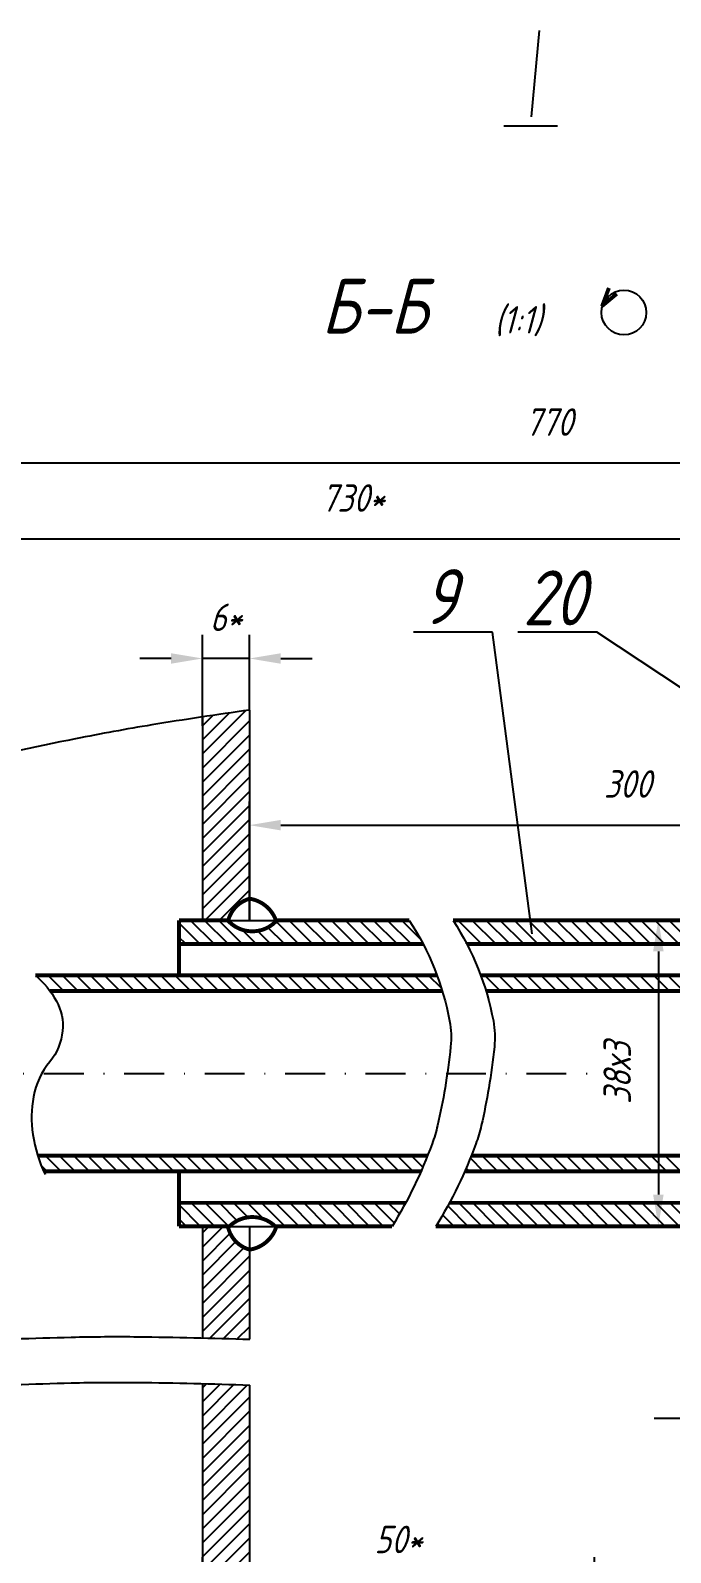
# Model space of a CAD drawing. Extents: x 604 to 1882, y 746 to 1340.
# Drawn here: x 712.9 to 794.5, y 843.7 to 1037.7 of the extents above; entities that cross this region are included whole.
import ezdxf
from ezdxf.enums import TextEntityAlignment as Align

# ---------------------------------------------------------------- set-up
doc = ezdxf.new("R2010")
doc.units = 0
doc.header["$LTSCALE"] = 0.4
doc.header["$MEASUREMENT"] = 0
doc.linetypes.add('DASHDOT', pattern=[25.4, 12.7, -6.35, 0, -6.35])
doc.layers.get('0').update_dxf_attribs({"linetype": 'CONTINUOUS'})
doc.layers.get('DEFPOINTS').update_dxf_attribs({"linetype": 'CONTINUOUS'})
doc.styles.add('ROMANC', font='romanc', dxfattribs={"width": 0.8, "oblique": 15, "height": 3.5})
doc.dimstyles.get("Standard").update_dxf_attribs({"dimtxt": 0.18, "dimasz": 0.18, "dimexe": 0.18, "dimexo": 0.0625, "dimgap": 0.09, "dimtad": 0, "dimtih": 1, "dimtoh": 1, "dimdec": 4, "dimzin": 0, "dimtxsty": 'STANDARD', "dimcen": 0.09, "dimazin": 3, "dimtfac": 1, "dimtdec": 4, "dimtofl": 0, "dimtmove": 0, "dimatfit": 3, "dimtolj": 1, "dimtzin": 0})

# ---------------------------------------------------------------- blocks, each defined once
blk = doc.blocks.new('*X19')
at = {"color": 0}
for p, q in [((1002.79, 936.34), (1008.32, 941.86)), ((1002.79, 938.13), (1006.23, 941.57)), ((1002.79, 939.93), (1004.12, 941.26)), ((1002.79, 934.54), (1008.79, 940.54)), ((1002.79, 932.74), (1008.79, 938.74)), ((1002.79, 930.95), (1008.79, 936.95)), ((1002.79, 929.15), (1008.79, 935.15)), ((1002.79, 927.36), (1008.79, 933.36)), ((1002.79, 925.56), (1008.79, 931.56)), ((1002.79, 923.76), (1008.79, 929.76)), ((1002.79, 921.97), (1008.79, 927.97)), ((1002.79, 920.17), (1008.79, 926.17)), ((1002.79, 918.38), (1008.79, 924.38)), ((1002.79, 916.58), (1008.79, 922.58)), ((1003.12, 915.11), (1008.79, 920.78)), ((1004.91, 915.11), (1008.79, 918.99)), ((1002.79, 875.27), (1003.63, 876.11)), ((1002.79, 873.47), (1005.43, 876.11)), ((1002.79, 871.68), (1006.33, 875.22)), ((1002.79, 869.88), (1007.07, 874.16)), ((1002.79, 868.09), (1008.11, 873.41)), ((1002.79, 866.29), (1008.79, 872.29)), ((1002.79, 864.49), (1008.79, 870.49)), ((1002.79, 862.7), (1008.79, 868.7)), ((1003.75, 861.86), (1008.79, 866.9)), ((1005.5, 861.81), (1008.79, 865.11)), ((1007.24, 861.76), (1008.79, 863.31)), ((1002.79, 855.51), (1003.32, 856.04)), ((1002.79, 853.72), (1005.07, 856)), ((1002.79, 851.92), (1006.81, 855.95)), ((1002.79, 850.13), (1008.55, 855.89)), ((1002.79, 848.33), (1008.79, 854.33)), ((1002.79, 846.53), (1008.79, 852.53)), ((1002.79, 844.74), (1008.79, 850.74)), ((1002.79, 842.94), (1008.79, 848.94)), ((1002.79, 841.15), (1008.79, 847.15)), ((1002.79, 839.35), (1008.79, 845.35)), ((1002.79, 837.55), (1008.79, 843.55)), ((1002.79, 835.76), (1008.79, 841.76)), ((1002.79, 833.96), (1008.79, 839.96)), ((1002.79, 832.17), (1008.79, 838.17)), ((1002.79, 830.37), (1008.79, 836.37)), ((1002.79, 828.57), (1008.79, 834.57)), ((1002.79, 826.78), (1008.79, 832.78)), ((1002.79, 824.98), (1008.79, 830.98)), ((1002.79, 823.18), (1008.79, 829.18)), ((1002.79, 821.39), (1008.79, 827.39)), ((1002.79, 819.59), (1008.79, 825.59)), ((1002.79, 817.8), (1008.79, 823.8)), ((1004.55, 817.76), (1008.79, 822)), ((1006.35, 817.76), (1008.79, 820.2)), ((1008.14, 817.76), (1008.79, 818.41))]:
    blk.add_line(p, q, dxfattribs=at)
blk = doc.blocks.new('*X20')
at = {"color": 0}
for p, q in [((1002.48, 912.11), (999.79, 914.8)), ((1004.28, 912.11), (1001.28, 915.11)), ((1006.07, 912.11), (1003.07, 915.11)), ((1007.87, 912.11), (1004.87, 915.11)), ((1013.26, 912.11), (1011.14, 914.22)), ((1015.05, 912.11), (1012.17, 915)), ((1016.85, 912.11), (1013.85, 915.11)), ((1018.65, 912.11), (1015.65, 915.11)), ((1020.44, 912.11), (1017.44, 915.11)), ((1022.24, 912.11), (1019.24, 915.11)), ((1024.03, 912.11), (1021.03, 915.11)), ((1025.83, 912.11), (1022.83, 915.11)), ((1027.63, 912.11), (1024.63, 915.11)), ((1029.42, 912.11), (1026.42, 915.11)), ((1030.61, 912.72), (1028.22, 915.11)), ((1038.4, 912.11), (1035.4, 915.11)), ((1040.2, 912.11), (1037.2, 915.11)), ((1041.99, 912.11), (1038.99, 915.11)), ((1043.79, 912.11), (1040.79, 915.11)), ((1045.59, 912.11), (1042.59, 915.11)), ((1047.38, 912.11), (1044.38, 915.11)), ((1049.18, 912.11), (1046.18, 915.11)), ((1050.97, 912.11), (1047.97, 915.11)), ((1052.77, 912.11), (1049.77, 915.11)), ((1054.57, 912.11), (1051.57, 915.11)), ((1056.36, 912.11), (1053.36, 915.11)), ((1058.16, 912.11), (1055.16, 915.11)), ((1059.95, 912.11), (1056.95, 915.11)), ((1061.75, 912.11), (1058.75, 915.11)), ((1063.55, 912.11), (1060.55, 915.11)), ((1065.34, 912.11), (1062.34, 915.11)), ((1067.14, 912.11), (1064.14, 915.11)), ((1068.93, 912.11), (1065.93, 915.11)), ((1070.73, 912.11), (1067.73, 915.11)), ((1072.53, 912.11), (1069.53, 915.11)), ((1074.32, 912.11), (1071.32, 915.11)), ((1076.12, 912.11), (1073.12, 915.11)), ((1077.91, 912.11), (1074.91, 915.11)), ((1079.71, 912.11), (1076.71, 915.11)), ((1081.51, 912.11), (1078.51, 915.11)), ((1083.3, 912.11), (1080.3, 915.11)), ((1085.1, 912.11), (1082.1, 915.11)), ((1086.9, 912.11), (1083.9, 915.11)), ((1088.69, 912.11), (1085.69, 915.11)), ((1090.49, 912.11), (1087.49, 915.11)), ((1092.28, 912.11), (1089.28, 915.11)), ((1095.88, 912.11), (1093.73, 914.26)), ((1097.67, 912.11), (1094.73, 915.05)), ((1098.75, 912.82), (1096.47, 915.11)), ((1098.83, 914.55), (1098.26, 915.11)), ((1000.68, 912.11), (999.79, 913)), ((1009.66, 912.11), (1007.84, 913.93)), ((1011.46, 912.11), (1009.8, 913.77)), ((1036.61, 912.11), (1036.41, 912.3)), ((1094.08, 912.11), (1092.3, 913.89)), ((1004.36, 876.11), (1001.36, 879.11)), ((1006.15, 876.11), (1003.15, 879.11)), ((1007.23, 876.83), (1004.95, 879.11)), ((1008.59, 877.26), (1006.74, 879.11)), ((1010.61, 877.04), (1008.54, 879.11)), ((1013.34, 876.11), (1010.34, 879.11)), ((1015.13, 876.11), (1012.13, 879.11)), ((1016.93, 876.11), (1013.93, 879.11)), ((1018.72, 876.11), (1015.72, 879.11)), ((1020.52, 876.11), (1017.52, 879.11)), ((1022.32, 876.11), (1019.32, 879.11)), ((1024.11, 876.11), (1021.11, 879.11)), ((1025.91, 876.11), (1022.91, 879.11)), ((1027.26, 876.56), (1024.7, 879.11)), ((1027.92, 877.69), (1026.5, 879.11)), ((1028.57, 878.84), (1028.3, 879.11)), ((1038.48, 876.11), (1035.48, 879.11)), ((1040.28, 876.11), (1037.28, 879.11)), ((1042.07, 876.11), (1039.07, 879.11)), ((1043.87, 876.11), (1040.87, 879.11)), ((1045.66, 876.11), (1042.66, 879.11)), ((1047.46, 876.11), (1044.46, 879.11)), ((1049.26, 876.11), (1046.26, 879.11)), ((1051.05, 876.11), (1048.05, 879.11)), ((1052.85, 876.11), (1049.85, 879.11)), ((1054.65, 876.11), (1051.65, 879.11)), ((1056.44, 876.11), (1053.44, 879.11)), ((1058.24, 876.11), (1055.24, 879.11)), ((1060.03, 876.11), (1057.03, 879.11)), ((1061.83, 876.11), (1058.83, 879.11)), ((1063.63, 876.11), (1060.63, 879.11)), ((1065.42, 876.11), (1062.42, 879.11)), ((1067.22, 876.11), (1064.22, 879.11)), ((1069.01, 876.11), (1066.01, 879.11)), ((1070.81, 876.11), (1067.81, 879.11)), ((1072.61, 876.11), (1069.61, 879.11)), ((1074.4, 876.11), (1071.4, 879.11)), ((1076.2, 876.11), (1073.2, 879.11)), ((1077.99, 876.11), (1074.99, 879.11)), ((1079.79, 876.11), (1076.79, 879.11)), ((1081.59, 876.11), (1078.59, 879.11)), ((1083.38, 876.11), (1080.38, 879.11)), ((1085.18, 876.11), (1082.18, 879.11)), ((1086.97, 876.11), (1083.97, 879.11)), ((1088.77, 876.11), (1085.77, 879.11)), ((1090.17, 876.51), (1087.57, 879.11)), ((1091.43, 877.04), (1089.36, 879.11)), ((1093.46, 876.81), (1091.16, 879.11)), ((1096.17, 875.89), (1092.95, 879.11)), ((1097.97, 875.89), (1094.75, 879.11)), ((1098.63, 877.02), (1096.55, 879.11)), ((1098.93, 878.52), (1098.34, 879.11)), ((1002.56, 876.11), (999.79, 878.88)), ((1034.89, 876.11), (1033.43, 877.57)), ((1036.68, 876.11), (1034.08, 878.71)), ((1000.76, 876.11), (999.79, 877.08)), ((1033.09, 876.11), (1032.76, 876.44))]:
    blk.add_line(p, q, dxfattribs=at)
blk = doc.blocks.new('*D22')
at = {"color": 0, "linetype": 'BYBLOCK'}
for p, q in [((1002.79, 939.93), (1002.79, 951.51)), ((1008.79, 941.93), (1008.79, 951.51)), ((998.79, 948.51), (994.79, 948.51)), ((1008.79, 948.51), (1002.79, 948.51)), ((1012.79, 948.51), (1016.79, 948.51))]:
    blk.add_line(p, q, dxfattribs=at)
for points in [[(998.79, 949.18), (998.79, 947.84), (1002.79, 948.51)], [(1012.79, 949.18), (1012.79, 947.84), (1008.79, 948.51)]]:
    blk.add_solid(points, dxfattribs=at)
at = {"layer": 'DEFPOINTS', "color": 0, "linetype": 'BYBLOCK'}
for p in [(1002.79, 948.51), (1008.79, 941.93), (1002.79, 939.93)]:
    blk.add_point(p, dxfattribs=at)
at = {"color": 0, "linetype": 'BYBLOCK', "style": 'ROMANC', "oblique": 15, "width": 0.8}
blk.add_text('6*', height=3.5, dxfattribs=at).set_placement((1005.79, 952.01), align=Align.CENTER)
blk = doc.blocks.new('*D23')
at = {"color": 0, "linetype": 'BYBLOCK'}
for p, q in [((1002.79, 817.8), (1002.79, 833.94)), ((1052.79, 817.76), (1052.79, 833.94)), ((1006.79, 830.94), (1048.79, 830.94))]:
    blk.add_line(p, q, dxfattribs=at)
for points in [[(1006.79, 831.61), (1006.79, 830.27), (1002.79, 830.94)], [(1048.79, 831.61), (1048.79, 830.27), (1052.79, 830.94)]]:
    blk.add_solid(points, dxfattribs=at)
at = {"layer": 'DEFPOINTS', "color": 0, "linetype": 'BYBLOCK'}
for p in [(1052.79, 830.94), (1002.79, 817.8), (1052.79, 817.76)]:
    blk.add_point(p, dxfattribs=at)
at = {"color": 0, "linetype": 'BYBLOCK', "style": 'ROMANC', "oblique": 15, "width": 0.8}
blk.add_text('50*', height=3.5, dxfattribs=at).set_placement((1027.79, 834.44), align=Align.CENTER)
blk = doc.blocks.new('*D25')
at = {"color": 0, "linetype": 'BYBLOCK'}
for p, q in [((1061.38, 915.17), (1057.95, 915.17)), ((1060.95, 911.17), (1060.95, 880.15)), ((1061.38, 876.15), (1057.95, 876.15))]:
    blk.add_line(p, q, dxfattribs=at)
for points in [[(1060.28, 911.17), (1061.62, 911.17), (1060.95, 915.17)], [(1060.28, 880.15), (1061.62, 880.15), (1060.95, 876.15)]]:
    blk.add_solid(points, dxfattribs=at)
at = {"layer": 'DEFPOINTS', "color": 0, "linetype": 'BYBLOCK'}
for p in [(1061.38, 915.17), (1060.95, 876.15), (1061.38, 876.15)]:
    blk.add_point(p, dxfattribs=at)
at = {"color": 0, "linetype": 'BYBLOCK', "style": 'ROMANC', "oblique": 15, "width": 0.8}
blk.add_text('38х3', height=3.5, rotation=90, dxfattribs=at).set_placement((1057.45, 895.66), align=Align.CENTER)

msp = doc.modelspace()

# ---------------------------------------------------------------- linework, layer by layer
for p, q in [((776.7755, 1026.73233), (777.7755, 1037.73233)), ((780.0755, 1025.54233), (773.2255, 1025.54233)), ((771.8, 961.03), (761.72, 961.03)), ((776.84, 922.57), (771.8, 961.03)), ((785.09, 961.03), (775.01, 961.03)), ((835.48, 927.61), (785.09, 961.03)), ((740.79, 951.08), (740.79, 924.26)), ((734.79, 950.21202), (734.79, 924.26)), ((735.87, 924.26), (747.4, 924.26)), ((734.79, 885.26), (734.79, 871.03714)), ((735.87, 885.26), (747.08, 885.26)), ((740.79, 885.26), (740.79, 870.86136)), ((734.79, 865.20714), (734.79, 826.91)), ((740.79, 865.03136), (740.79, 826.91)), ((802.5, 860.77), (792.42, 860.77))]:
    msp.add_line(p, q)
at = {"color": 0, "linetype": 'BYBLOCK'}
for p, q in [((883.34, 982.55), (668.75, 982.55)), ((839.24, 972.87), (668.75, 972.87)), ((740.79, 924.26), (740.79, 939.41)), ((744.79, 936.41), (833.24, 936.41))]:
    msp.add_line(p, q, dxfattribs=at)
at = {"color": 0}
for p, q in [((717.13194, 915.26), (715.13194, 917.26)), ((718.92799, 915.26), (716.92799, 917.26)), ((720.72404, 915.26), (718.72404, 917.26)), ((722.52009, 915.26), (720.52009, 917.26)), ((724.31614, 915.26), (722.31614, 917.26)), ((726.1122, 915.26), (724.1122, 917.26)), ((727.90825, 915.26), (725.90825, 917.26)), ((729.7043, 915.26), (727.7043, 917.26)), ((731.50035, 915.26), (729.50035, 917.26)), ((733.2964, 915.26), (731.2964, 917.26)), ((735.09245, 915.26), (733.09245, 917.26)), ((736.8885, 915.26), (734.8885, 917.26)), ((738.68455, 915.26), (736.68455, 917.26)), ((740.48061, 915.26), (738.48061, 917.26)), ((742.27666, 915.26), (740.27666, 917.26)), ((744.07271, 915.26), (742.07271, 917.26)), ((745.86876, 915.26), (743.86876, 917.26)), ((747.66481, 915.26), (745.66481, 917.26)), ((749.46086, 915.26), (747.46086, 917.26)), ((751.25691, 915.26), (749.25691, 917.26)), ((753.05296, 915.26), (751.05296, 917.26)), ((754.84901, 915.26), (752.84901, 917.26)), ((756.64507, 915.26), (754.64507, 917.26)), ((758.44112, 915.26), (756.44112, 917.26)), ((760.23717, 915.26), (758.23717, 917.26)), ((762.03322, 915.26), (760.03322, 917.26)), ((763.82927, 915.26), (761.82927, 917.26)), ((765.27808, 915.60724), (763.62532, 917.26)), ((772.80953, 915.26), (770.80953, 917.26)), ((774.60558, 915.26), (772.60558, 917.26)), ((776.40163, 915.26), (774.40163, 917.26)), ((778.19768, 915.26), (776.19768, 917.26)), ((779.99373, 915.26), (777.99373, 917.26)), ((781.78978, 915.26), (779.78978, 917.26)), ((783.58583, 915.26), (781.58583, 917.26)), ((785.38189, 915.26), (783.38189, 917.26)), ((787.17794, 915.26), (785.17794, 917.26)), ((788.97399, 915.26), (786.97399, 917.26)), ((790.77004, 915.26), (788.77004, 917.26)), ((792.56609, 915.26), (790.56609, 917.26)), ((794.36214, 915.26), (792.36214, 917.26)), ((796.15819, 915.26), (794.15819, 917.26)), ((771.01348, 915.26), (770.94498, 915.3285)), ((714.98722, 892.26), (714.23175, 893.01547)), ((716.78327, 892.26), (714.78327, 894.26)), ((718.57932, 892.26), (716.57932, 894.26)), ((720.37538, 892.26), (718.37538, 894.26)), ((722.17143, 892.26), (720.17143, 894.26)), ((723.96748, 892.26), (721.96748, 894.26)), ((725.76353, 892.26), (723.76353, 894.26)), ((727.55958, 892.26), (725.55958, 894.26)), ((729.35563, 892.26), (727.35563, 894.26)), ((731.15168, 892.26), (729.15168, 894.26)), ((732.94773, 892.26), (730.94773, 894.26)), ((734.74379, 892.26), (732.74379, 894.26)), ((736.53984, 892.26), (734.53984, 894.26)), ((738.33589, 892.26), (736.33589, 894.26)), ((740.13194, 892.26), (738.13194, 894.26)), ((741.92799, 892.26), (739.92799, 894.26)), ((743.72404, 892.26), (741.72404, 894.26)), ((745.52009, 892.26), (743.52009, 894.26)), ((747.31614, 892.26), (745.31614, 894.26)), ((749.1122, 892.26), (747.1122, 894.26)), ((750.90825, 892.26), (748.90825, 894.26)), ((752.7043, 892.26), (750.7043, 894.26)), ((754.50035, 892.26), (752.50035, 894.26)), ((756.2964, 892.26), (754.2964, 894.26)), ((758.09245, 892.26), (756.09245, 894.26)), ((759.8885, 892.26), (757.8885, 894.26)), ((761.68455, 892.26), (759.68455, 894.26)), ((762.91561, 892.825), (761.48061, 894.26)), ((763.44156, 894.09509), (763.27666, 894.26)), ((768.86876, 892.26), (768.43793, 892.69083)), ((770.66481, 892.26), (768.9666, 893.95821)), ((772.46086, 892.26), (770.46086, 894.26)), ((774.25691, 892.26), (772.25691, 894.26)), ((776.05296, 892.26), (774.05296, 894.26)), ((777.84901, 892.26), (775.84901, 894.26)), ((779.64507, 892.26), (777.64507, 894.26)), ((781.44112, 892.26), (779.44112, 894.26)), ((783.23717, 892.26), (781.23717, 894.26)), ((785.03322, 892.26), (783.03322, 894.26)), ((786.82927, 892.26), (784.82927, 894.26)), ((788.62532, 892.26), (786.62532, 894.26)), ((790.42137, 892.26), (788.42137, 894.26)), ((792.21742, 892.26), (790.21742, 894.26)), ((794.01348, 892.26), (792.01348, 894.26)), ((795.80953, 892.26), (793.80953, 894.26))]:
    msp.add_line(p, q, dxfattribs=at)
at = {"linetype": 'DASHDOT'}
msp.add_line((663.27, 904.76), (786.16, 904.76), dxfattribs=at)
at = {"const_width": 0.5}
for points in [[(785.77, 1002.56), (786.64, 1004.9)], [(785.77, 1002.6), (787.64, 1004.16)], [(731.79, 924.26), (738.03593, 924.26)], [(731.79, 924.26), (731.79, 917.26)], [(744.27407, 924.26), (761.18099, 924.26)], [(766.76099, 924.26), (821.63434, 924.26)], [(731.79, 921.26), (762.93443, 921.26)], [(768.51443, 921.26), (831.24, 921.26)], [(713.49554, 917.26), (764.71001, 917.26)], [(770.29001, 917.26), (853.24, 917.26)], [(715.35514, 915.26), (765.38595, 915.26)], [(770.96595, 915.26), (843.24, 915.26)], [(713.7927, 894.26), (763.50723, 894.26)], [(769.08723, 894.26), (843.5, 894.26)], [(714.54946, 892.26), (762.66997, 892.26)], [(731.79, 892.26), (731.79, 885.26)], [(768.24997, 892.26), (853.24, 892.26)], [(731.79, 888.26), (760.71458, 888.26)], [(766.29458, 888.26), (831.24, 888.26)], [(731.79, 885.26), (738.22872, 885.26)], [(744.08128, 885.26), (758.97966, 885.26)], [(764.55966, 885.26), (821.70195, 885.26)]]:
    msp.add_lwpolyline(points, dxfattribs=at)
for points in [[(740.79, 951.08, 0.00656616), (728.33443, 949.19141, 0.008377266), (718.62, 947.42, 0.011926391), (686.81423, 940.27514, 0.026971219), (673.03, 936.03, 0.161569332), (664.63215, 929.33494, 0.063944661), (653.09, 905.42, 0.090907), (650.83476, 889.48881, 0.075588074), (654.51, 870.54)], [(761.18099, 924.26, -0.09857909), (766.31948, 911.4544, -0.072929028), (766.45, 908.15, -0.014716963), (765.7339, 902.89968, -0.016000879), (764.78, 898.12, -0.029988217), (764.08286, 895.77481, -0.051517864), (758.97966, 885.26)], [(766.76099, 924.26, -0.09857909), (771.89948, 911.4544, -0.072929028), (772.03, 908.15, -0.014716963), (771.3139, 902.89968, -0.016000879), (770.36, 898.12, -0.029988217), (769.66286, 895.77481, -0.051517864), (764.55966, 885.26)], [(713.49554, 917.26, -0.091410169), (716.16362, 913.98952, -0.15033053), (716.95, 910.18, -0.150341222), (715.32004, 906.25169, 0.128891065), (713.24, 901.78, 0.082073996), (713.16694, 896.98574, 0.073777583), (714.72, 891.89)], [(655.25, 870.86, -0.042254343), (664.71731, 874.32097, -0.083488868), (669.82, 874.83, -0.066579075), (683.5653, 872.0419, 0.086959626), (694.2, 870.33, 0.008109909), (703.60278, 870.61309, -0.005277041), (718.05, 871.13, -0.009265692), (726.57662, 871.18695, -0.005541262), (740.83, 870.86)], [(655.25, 865.03, -0.042254343), (664.71731, 868.49097, -0.083488868), (669.82, 869, -0.066579075), (683.5653, 866.2119, 0.086959626), (694.2, 864.5, 0.008109909), (703.60278, 864.78309, -0.005277041), (718.05, 865.3, -0.009265692), (726.57662, 865.35695, -0.005541262), (740.83, 865.03)]]:
    msp.add_lwpolyline(points, format="xyb")
for points in [[(740.81, 927.03, 0.267971124), (738.08258, 924.26, 0.268683195)], [(744.17235, 924.26, 0.277261268), (740.79, 927.03527, 0.282632771)], [(738.03593, 924.26, 0.444664642), (744.27407, 924.26, 0.436915025)], [(738.03593, 885.06, -0.444664642), (744.27407, 885.06, -0.436915025)], [(740.81, 882.29, -0.267971124), (738.08258, 885.06, -0.268683195)], [(744.17235, 885.06, -0.277261268), (740.79, 882.28473, -0.282632771)]]:
    msp.add_lwpolyline(points, format="xyb", dxfattribs=at)
msp.add_circle((788.55, 1001.77), 2.85112)
at = {"color": 0, "linetype": 'BYBLOCK'}
msp.add_solid([(744.79, 937.07667), (744.79, 935.74333), (740.79, 936.41)], dxfattribs=at)
at = {"layer": 'DEFPOINTS', "color": 0, "linetype": 'BYBLOCK'}
msp.add_point((740.79, 924.26), dxfattribs=at)

# ---------------------------------------------------------------- block references
for name in ['*X19', '*X20']:
    msp.add_blockref(name, (-268, 9.15))

# ---------------------------------------------------------------- texts
at = {"style": 'ROMANC', "oblique": 15, "width": 0.8}
for s, height, p in [('Б-Б', 7, (749.96, 999.09)), ('(1:1)', 3.5, (772.04, 999.09)), ('9', 7, (762.90288, 962.05354)), ('20', 7, (775.66142, 961.88846))]:
    msp.add_text(s, height=height, dxfattribs=at).set_placement(p)
at = {"color": 0, "linetype": 'BYBLOCK', "style": 'ROMANC', "oblique": 15, "width": 0.8}
for s, p in [('770', (778.995, 986.05)), ('730*', (753.995, 976.37)), ('300', (789.015, 939.91))]:
    msp.add_text(s, height=3.5, dxfattribs=at).set_placement(p, align=Align.CENTER)

# ---------------------------------------------------------------- dimensions: what is measured, and where the dimension line sits
for base, p1, p2, text, picture, middle in [((734.79, 957.66), (740.79, 951.08), (734.79, 949.07821), '6*', '*D22', (737.79, 961.16)), ((784.79, 840.09), (734.79, 826.94672), (784.79, 826.91), '50*', '*D23', (759.79, 843.59))]:
    dim = msp.add_linear_dim(base=base, p1=p1, p2=p2, text=text, dimstyle='Standard')
    dim.commit()
    dim.dimension.update_dxf_attribs({"geometry": picture, "text_midpoint": middle, "insert": (-268, 9.15)})
dim = msp.add_linear_dim(base=(792.95, 885.3), p1=(793.38, 924.32), p2=(793.38, 885.3), angle=90, text='38х3', dimstyle='Standard')
dim.commit()
dim.dimension.update_dxf_attribs({"geometry": '*D25', "text_midpoint": (789.45, 904.81), "insert": (-268, 9.15)})

doc.saveas('drawing.dxf')
